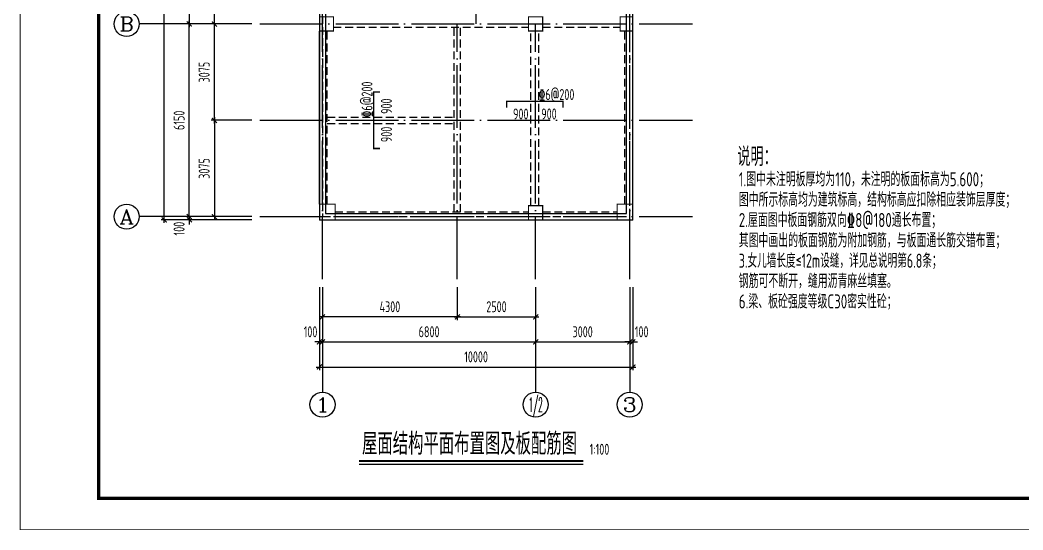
# Model space of a CAD drawing. Extents: x 287149 to 898857, y 100802 to 160212.
# Drawn here: x 775037 to 807034, y 100812 to 117087 of the extents above; entities that cross this region are included whole.
import ezdxf
from ezdxf.enums import TextEntityAlignment as Align

# ---------------------------------------------------------------- set-up
doc = ezdxf.new("R2010")
doc.units = 0
doc.header["$LTSCALE"] = 1000
for name, pattern in [('3', [3.75, 2.5, -1.25]), ('DASH', [0.35, 0.25, -0.1]), ('DOTE', [2.42, 2, -0.2, 0.02, -0.2])]:
    doc.linetypes.add(name, pattern=pattern)
doc.layers.get('0').update_dxf_attribs({"linetype": 'CONTINUOUS'})
doc.layers.get('DEFPOINTS').update_dxf_attribs({"linetype": 'CONTINUOUS'})
for name, color, linetype in [('AXIS', 8, 'DOTE'), ('AXIS_DIM', 3, 'CONTINUOUS'), ('AXIS_TEXT', 3, 'CONTINUOUS'), ('FRAME', 3, 'CONTINUOUS'), ('roof', 30, 'CONTINUOUS'), ('S_BEAM', 4, 'CONTINUOUS'), ('S_BEAMDASH', 134, '3'), ('S_CL', 2, 'CONTINUOUS'), ('TEXT', 7, 'CONTINUOUS'), ('填充', 8, 'CONTINUOUS'), ('板标注', 221, 'CONTINUOUS'), ('第三道尺寸线', 4, 'CONTINUOUS')]:
    doc.layers.add(name, color=color, linetype=linetype)
for name, color, linetype, lineweight in [('S_SlabUpBar', 1, 'CONTINUOUS', 35), ('S_SlabUpBarDim', 84, 'CONTINUOUS', 25), ('S_SlabUpBarText', 7, 'CONTINUOUS', 25)]:
    doc.layers.add(name, color=color, linetype=linetype, lineweight=lineweight)
doc.styles.add('_AXIS', font='complex.shx', dxfattribs={"bigfont": 'gbcbig.shx'})
doc.styles.add('COMPLEX', font='COMPLEX')
doc.styles.add('hztxt', font='tssdeng.shx', dxfattribs={"width": 0.7, "height": 10, "bigfont": 'hztxt.shx'})
doc.styles.add('TSSD_Dimension', font='tssdeng.shx', dxfattribs={"width": 0.7, "bigfont": 'hztxt.shx'})
doc.styles.add('TSSD_Rein', font='tssdeng.shx', dxfattribs={"width": 0.7, "bigfont": 'hztxt.shx'})
doc.dimstyles.new('TSSD_100_100', dxfattribs={"dimtxt": 350, "dimasz": 150, "dimexe": 100, "dimexo": 250, "dimgap": 150, "dimtad": 1, "dimdec": 0, "dimzin": 0, "dimdsep": 46, "dimtxsty": 'TSSD_Dimension', "dimblk": 'ARCHTICK', "dimcen": 0, "dimdle": 100, "dimclrd": 3, "dimclre": 3, "dimclrt": 7, "dimadec": 0, "dimazin": 0, "dimtfac": 1, "dimtdec": 0, "dimtix": 1, "dimtmove": 2, "dimatfit": 3, "dimfxl": 100, "dimtolj": 1, "dimtzin": 0, "dimarcsym": 0})

# ---------------------------------------------------------------- blocks, each defined once
blk = doc.blocks.new('_ARCHTICK')
at = {"color": 0}
blk.add_lwpolyline([(-0.53033, -0.53033, 0.25, 0.25, 0), (0.53033, 0.53033, 0.5, 0.5, 0)], format="xyseb", dxfattribs=at)
blk = doc.blocks.new('*D313')
at = {"layer": 'AXIS_DIM', "color": 3, "lineweight": -2}
for p, q in [((782436.971394, 116961.708046), (780337.044864, 116961.708046)), ((780437.044864, 110711.708046), (780437.044864, 117061.708046)), ((782436.971394, 110811.708046), (780337.044864, 110811.708046))]:
    blk.add_line(p, q, dxfattribs=at)
at = {"layer": 'DEFPOINTS', "color": 0}
for p in [(780437.044864, 116961.708046), (782686.971394, 116961.708046), (782686.971394, 110811.708046)]:
    blk.add_point(p, dxfattribs=at)
at = {"layer": 'AXIS_DIM', "color": 3, "lineweight": -2, "xscale": 150, "yscale": 150, "zscale": 150}
for p, rotation in [((780437.044864, 116961.708046), 90), ((780437.044864, 110811.708046), 270)]:
    blk.add_blockref('_ARCHTICK', p, dxfattribs=dict(at, rotation=rotation))
at = {"layer": 'AXIS_DIM', "color": 7, "insert": (780112.044864, 113886.708046), "char_height": 350, "attachment_point": 5, "rotation": 90, "style": 'TSSD_Dimension'}
blk.add_mtext('\\A1;6150', dxfattribs=at)
blk = doc.blocks.new('*D314')
at = {"layer": 'AXIS_DIM', "color": 3, "lineweight": -2}
for p, q in [((782436.971394, 123211.708046), (780337.044864, 123211.708046)), ((780437.044864, 123311.708046), (780437.044864, 116861.708046)), ((782436.971394, 116961.708046), (780337.044864, 116961.708046))]:
    blk.add_line(p, q, dxfattribs=at)
at = {"layer": 'DEFPOINTS', "color": 0}
for p in [(782686.971394, 123211.708046), (780437.044864, 116961.708046), (782686.971394, 116961.708046)]:
    blk.add_point(p, dxfattribs=at)
at = {"layer": 'AXIS_DIM', "color": 3, "lineweight": -2, "xscale": 150, "yscale": 150, "zscale": 150}
for p, rotation in [((780437.044864, 123211.708046), 90), ((780437.044864, 116961.708046), 270)]:
    blk.add_blockref('_ARCHTICK', p, dxfattribs=dict(at, rotation=rotation))
at = {"layer": 'AXIS_DIM', "color": 7, "insert": (780112.044864, 120086.708046), "char_height": 350, "attachment_point": 5, "rotation": 90, "style": 'TSSD_Dimension'}
blk.add_mtext('\\A1;6250', dxfattribs=at)
blk = doc.blocks.new('*D317')
at = {"layer": 'AXIS_DIM', "color": 3, "lineweight": -2}
for p, q in [((782436.971394, 135711.708046), (779537.044864, 135711.708046)), ((779637.044864, 110611.708046), (779637.044864, 135811.708046)), ((782436.971394, 110711.708046), (779537.044864, 110711.708046))]:
    blk.add_line(p, q, dxfattribs=at)
at = {"layer": 'DEFPOINTS', "color": 0}
for p in [(779637.044864, 135711.708046), (782686.971394, 135711.708046), (782686.971394, 110711.708046)]:
    blk.add_point(p, dxfattribs=at)
at = {"layer": 'AXIS_DIM', "color": 3, "lineweight": -2, "xscale": 150, "yscale": 150, "zscale": 150}
for p, rotation in [((779637.044864, 135711.708046), 90), ((779637.044864, 110711.708046), 270)]:
    blk.add_blockref('_ARCHTICK', p, dxfattribs=dict(at, rotation=rotation))
at = {"layer": 'AXIS_DIM', "color": 7, "insert": (779312.044864, 123211.708046), "char_height": 350, "attachment_point": 5, "rotation": 90, "style": 'TSSD_Dimension'}
blk.add_mtext('\\A1;25000', dxfattribs=at)
blk = doc.blocks.new('*D318')
at = {"layer": 'AXIS_DIM', "color": 3, "lineweight": -2}
for p, q in [((782436.971394, 110811.708046), (780337.044864, 110811.708046)), ((782436.971394, 110711.708046), (780337.044864, 110711.708046)), ((780437.044864, 110811.708046), (780437.044864, 110961.708046)), ((780437.044864, 110811.708046), (780437.044864, 110711.708046)), ((780437.044864, 110711.708046), (780437.044864, 110561.708046))]:
    blk.add_line(p, q, dxfattribs=at)
at = {"layer": 'DEFPOINTS', "color": 0}
for p in [(780437.044864, 110711.708046), (782686.971394, 110811.708046), (782686.971394, 110711.708046)]:
    blk.add_point(p, dxfattribs=at)
at = {"layer": 'AXIS_DIM', "color": 3, "lineweight": -2, "xscale": 150, "yscale": 150, "zscale": 150}
for p, rotation in [((780437.044864, 110811.708046), 270), ((780437.044864, 110711.708046), 90)]:
    blk.add_blockref('_ARCHTICK', p, dxfattribs=dict(at, rotation=rotation))
at = {"layer": 'AXIS_DIM', "color": 7, "insert": (780112.044864, 110429.464456), "char_height": 350, "attachment_point": 5, "rotation": 90, "style": 'TSSD_Dimension'}
blk.add_mtext('\\A1;100', dxfattribs=at)
blk = doc.blocks.new('_AXISO')
blk.add_circle((0, 0), 0.5)
at = {"layer": 'AXIS_TEXT', "style": 'COMPLEX', "width": 1.041667}
blk.add_attdef('A', text='', height=0.56, dxfattribs=at).set_placement((-0.25, -0.28), (0.25, -0.28), align=Align.FIT)
blk = doc.blocks.new('*D323')
at = {"layer": 'AXIS_DIM', "color": 3, "lineweight": -2}
for p, q in [((784686.971394, 108561.708046), (784686.971394, 106711.784623)), ((791486.971394, 108561.708046), (791486.971394, 106711.784623)), ((784586.971394, 106811.784623), (791586.971394, 106811.784623))]:
    blk.add_line(p, q, dxfattribs=at)
at = {"layer": 'DEFPOINTS', "color": 0}
for p in [(784686.971394, 108811.708046), (791486.971394, 108811.708046), (791486.971394, 106811.784623)]:
    blk.add_point(p, dxfattribs=at)
at = {"layer": 'AXIS_DIM', "color": 3, "lineweight": -2, "xscale": 150, "yscale": 150, "zscale": 150, "rotation": 180}
blk.add_blockref('_ARCHTICK', (784686.971394, 106811.784623), dxfattribs=at)
at = {"layer": 'AXIS_DIM', "color": 3, "lineweight": -2, "xscale": 150, "yscale": 150, "zscale": 150}
blk.add_blockref('_ARCHTICK', (791486.971394, 106811.784623), dxfattribs=at)
at = {"layer": 'AXIS_DIM', "color": 7, "insert": (788086.971394, 107136.784623), "char_height": 350, "attachment_point": 5, "style": 'TSSD_Dimension'}
blk.add_mtext('\\A1;6800', dxfattribs=at)
blk = doc.blocks.new('*D324')
at = {"layer": 'AXIS_DIM', "color": 3, "lineweight": -2}
for p, q in [((791486.971394, 108561.708046), (791486.971394, 106711.784623)), ((794486.971394, 108561.708046), (794486.971394, 106711.784623)), ((791386.971394, 106811.784623), (794586.971394, 106811.784623))]:
    blk.add_line(p, q, dxfattribs=at)
at = {"layer": 'DEFPOINTS', "color": 0}
for p in [(791486.971394, 108811.708046), (794486.971394, 108811.708046), (794486.971394, 106811.784623)]:
    blk.add_point(p, dxfattribs=at)
at = {"layer": 'AXIS_DIM', "color": 3, "lineweight": -2, "xscale": 150, "yscale": 150, "zscale": 150, "rotation": 180}
blk.add_blockref('_ARCHTICK', (791486.971394, 106811.784623), dxfattribs=at)
at = {"layer": 'AXIS_DIM', "color": 3, "lineweight": -2, "xscale": 150, "yscale": 150, "zscale": 150}
blk.add_blockref('_ARCHTICK', (794486.971394, 106811.784623), dxfattribs=at)
at = {"layer": 'AXIS_DIM', "color": 7, "insert": (792986.971394, 107136.784623), "char_height": 350, "attachment_point": 5, "style": 'TSSD_Dimension'}
blk.add_mtext('\\A1;3000', dxfattribs=at)
blk = doc.blocks.new('*D325')
at = {"layer": 'AXIS_DIM', "color": 3, "lineweight": -2}
for p, q in [((784586.971394, 108561.708046), (784586.971394, 105911.784623)), ((794586.971394, 108561.708046), (794586.971394, 105911.784623)), ((784486.971394, 106011.784623), (794686.971394, 106011.784623))]:
    blk.add_line(p, q, dxfattribs=at)
at = {"layer": 'DEFPOINTS', "color": 0}
for p in [(784586.971394, 108811.708046), (794586.971394, 108811.708046), (794586.971394, 106011.784623)]:
    blk.add_point(p, dxfattribs=at)
at = {"layer": 'AXIS_DIM', "color": 3, "lineweight": -2, "xscale": 150, "yscale": 150, "zscale": 150, "rotation": 180}
blk.add_blockref('_ARCHTICK', (784586.971394, 106011.784623), dxfattribs=at)
at = {"layer": 'AXIS_DIM', "color": 3, "lineweight": -2, "xscale": 150, "yscale": 150, "zscale": 150}
blk.add_blockref('_ARCHTICK', (794586.971394, 106011.784623), dxfattribs=at)
at = {"layer": 'AXIS_DIM', "color": 7, "insert": (789586.971394, 106336.784623), "char_height": 350, "attachment_point": 5, "style": 'TSSD_Dimension'}
blk.add_mtext('\\A1;10000', dxfattribs=at)
blk = doc.blocks.new('*D326')
at = {"layer": 'AXIS_DIM', "color": 3, "lineweight": -2}
for p, q in [((794486.971394, 108561.708046), (794486.971394, 106711.784623)), ((794586.971394, 108561.708046), (794586.971394, 106711.784623)), ((794486.971394, 106811.784623), (794336.971394, 106811.784623)), ((794486.971394, 106811.784623), (794586.971394, 106811.784623)), ((794586.971394, 106811.784623), (794736.971394, 106811.784623))]:
    blk.add_line(p, q, dxfattribs=at)
at = {"layer": 'DEFPOINTS', "color": 0}
for p in [(794486.971394, 108811.708046), (794586.971394, 108811.708046), (794586.971394, 106811.784623)]:
    blk.add_point(p, dxfattribs=at)
at = {"layer": 'AXIS_DIM', "color": 3, "lineweight": -2, "xscale": 150, "yscale": 150, "zscale": 150}
blk.add_blockref('_ARCHTICK', (794486.971394, 106811.784623), dxfattribs=at)
at = {"layer": 'AXIS_DIM', "color": 3, "lineweight": -2, "xscale": 150, "yscale": 150, "zscale": 150, "rotation": 180}
blk.add_blockref('_ARCHTICK', (794586.971394, 106811.784623), dxfattribs=at)
at = {"layer": 'AXIS_DIM', "color": 7, "insert": (794869.214984, 107136.784623), "char_height": 350, "attachment_point": 5, "style": 'TSSD_Dimension'}
blk.add_mtext('\\A1;100', dxfattribs=at)
blk = doc.blocks.new('*D327')
at = {"layer": 'AXIS_DIM', "color": 3, "lineweight": -2}
for p, q in [((784586.971394, 108561.708046), (784586.971394, 106711.784623)), ((784686.971394, 108561.708046), (784686.971394, 106711.784623)), ((784586.971394, 106811.784623), (784436.971394, 106811.784623)), ((784686.971394, 106811.784623), (784586.971394, 106811.784623)), ((784686.971394, 106811.784623), (784836.971394, 106811.784623))]:
    blk.add_line(p, q, dxfattribs=at)
at = {"layer": 'DEFPOINTS', "color": 0}
for p in [(784586.971394, 108811.708046), (784686.971394, 108811.708046), (784586.971394, 106811.784623)]:
    blk.add_point(p, dxfattribs=at)
at = {"layer": 'AXIS_DIM', "color": 3, "lineweight": -2, "xscale": 150, "yscale": 150, "zscale": 150}
blk.add_blockref('_ARCHTICK', (784586.971394, 106811.784623), dxfattribs=at)
at = {"layer": 'AXIS_DIM', "color": 3, "lineweight": -2, "xscale": 150, "yscale": 150, "zscale": 150, "rotation": 180}
blk.add_blockref('_ARCHTICK', (784686.971394, 106811.784623), dxfattribs=at)
at = {"layer": 'AXIS_DIM', "color": 7, "insert": (784304.727804, 107136.784623), "char_height": 350, "attachment_point": 5, "style": 'TSSD_Dimension'}
blk.add_mtext('\\A1;100', dxfattribs=at)
blk = doc.blocks.new('A$C2F0C53E4')
at = {"layer": 'FRAME', "lineweight": 18}
blk.add_line((0, 0), (0, 42000), dxfattribs=at)
at = {"layer": 'FRAME'}
for points, const_width in [([(10, 42010), (10, 10), (59410, 10), (59410, 42010)], 20), ([(2510, 41010), (2510, 1010), (58410, 1010), (58410, 41010)], 100)]:
    blk.add_lwpolyline(points, close=True, dxfattribs=dict(at, const_width=const_width))
blk = doc.blocks.new('*D328')
at = {"layer": 'DEFPOINTS', "color": 0}
for p in [(782686.971394, 113886.708046), (781237.044864, 110811.708046), (782686.971394, 110811.708046)]:
    blk.add_point(p, dxfattribs=at)
at = {"layer": '第三道尺寸线', "color": 3, "lineweight": -2}
for p, q in [((781237.044864, 113986.708046), (781237.044864, 110711.708046)), ((782436.971394, 113886.708046), (781137.044864, 113886.708046)), ((782436.971394, 110811.708046), (781137.044864, 110811.708046))]:
    blk.add_line(p, q, dxfattribs=at)
at = {"layer": '第三道尺寸线', "color": 3, "lineweight": -2, "xscale": 150, "yscale": 150, "zscale": 150}
for p, rotation in [((781237.044864, 113886.708046), 90), ((781237.044864, 110811.708046), 270)]:
    blk.add_blockref('_ARCHTICK', p, dxfattribs=dict(at, rotation=rotation))
at = {"layer": '第三道尺寸线', "color": 7, "insert": (780912.044864, 112349.208046), "char_height": 350, "attachment_point": 5, "rotation": 90, "style": 'TSSD_Dimension'}
blk.add_mtext('\\A1;3075', dxfattribs=at)
blk = doc.blocks.new('*D329')
at = {"layer": 'DEFPOINTS', "color": 0}
for p in [(781237.044864, 116961.708046), (782686.971394, 116961.708046), (782686.971394, 113886.708046)]:
    blk.add_point(p, dxfattribs=at)
at = {"layer": '第三道尺寸线', "color": 3, "lineweight": -2}
for p, q in [((782436.971394, 116961.708046), (781137.044864, 116961.708046)), ((781237.044864, 113786.708046), (781237.044864, 117061.708046)), ((782436.971394, 113886.708046), (781137.044864, 113886.708046))]:
    blk.add_line(p, q, dxfattribs=at)
at = {"layer": '第三道尺寸线', "color": 3, "lineweight": -2, "xscale": 150, "yscale": 150, "zscale": 150}
for p, rotation in [((781237.044864, 116961.708046), 90), ((781237.044864, 113886.708046), 270)]:
    blk.add_blockref('_ARCHTICK', p, dxfattribs=dict(at, rotation=rotation))
at = {"layer": '第三道尺寸线', "color": 7, "insert": (780912.044864, 115424.208046), "char_height": 350, "attachment_point": 5, "rotation": 90, "style": 'TSSD_Dimension'}
blk.add_mtext('\\A1;3075', dxfattribs=at)
blk = doc.blocks.new('*D330')
at = {"layer": 'DEFPOINTS', "color": 0}
for p in [(788986.971394, 108811.708046), (791486.971394, 108811.708046), (791486.971394, 107611.784623)]:
    blk.add_point(p, dxfattribs=at)
at = {"layer": '第三道尺寸线', "color": 3, "lineweight": -2}
for p, q in [((788986.971394, 108561.708046), (788986.971394, 107511.784623)), ((791486.971394, 108561.708046), (791486.971394, 107511.784623)), ((788886.971394, 107611.784623), (791586.971394, 107611.784623))]:
    blk.add_line(p, q, dxfattribs=at)
at = {"layer": '第三道尺寸线', "color": 3, "lineweight": -2, "xscale": 150, "yscale": 150, "zscale": 150, "rotation": 180}
blk.add_blockref('_ARCHTICK', (788986.971394, 107611.784623), dxfattribs=at)
at = {"layer": '第三道尺寸线', "color": 3, "lineweight": -2, "xscale": 150, "yscale": 150, "zscale": 150}
blk.add_blockref('_ARCHTICK', (791486.971394, 107611.784623), dxfattribs=at)
at = {"layer": '第三道尺寸线', "color": 7, "insert": (790236.971394, 107936.784623), "char_height": 350, "attachment_point": 5, "style": 'TSSD_Dimension'}
blk.add_mtext('\\A1;2500', dxfattribs=at)
blk = doc.blocks.new('*D331')
at = {"layer": 'DEFPOINTS', "color": 0}
for p in [(784686.971394, 108811.708046), (788986.971394, 108811.708046), (784686.971394, 107611.784623)]:
    blk.add_point(p, dxfattribs=at)
at = {"layer": '第三道尺寸线', "color": 3, "lineweight": -2}
for p, q in [((784686.971394, 108561.708046), (784686.971394, 107511.784623)), ((788986.971394, 108561.708046), (788986.971394, 107511.784623)), ((789086.971394, 107611.784623), (784586.971394, 107611.784623))]:
    blk.add_line(p, q, dxfattribs=at)
at = {"layer": '第三道尺寸线', "color": 3, "lineweight": -2, "xscale": 150, "yscale": 150, "zscale": 150, "rotation": 180}
blk.add_blockref('_ARCHTICK', (784686.971394, 107611.784623), dxfattribs=at)
at = {"layer": '第三道尺寸线', "color": 3, "lineweight": -2, "xscale": 150, "yscale": 150, "zscale": 150}
blk.add_blockref('_ARCHTICK', (788986.971394, 107611.784623), dxfattribs=at)
at = {"layer": '第三道尺寸线', "color": 7, "insert": (786836.971394, 107936.784623), "char_height": 350, "attachment_point": 5, "style": 'TSSD_Dimension'}
blk.add_mtext('\\A1;4300', dxfattribs=at)
blk = doc.blocks.new('*D333')
at = {"layer": 'DEFPOINTS', "color": 0}
for p in [(781237.044864, 120086.708046), (782637.044864, 120086.708046), (782637.044864, 116961.708046)]:
    blk.add_point(p, dxfattribs=at)
at = {"layer": '第三道尺寸线', "color": 3, "lineweight": -2}
for p, q in [((782387.044864, 120086.708046), (781137.044864, 120086.708046)), ((781237.044864, 116861.708046), (781237.044864, 120186.708046)), ((782387.044864, 116961.708046), (781137.044864, 116961.708046))]:
    blk.add_line(p, q, dxfattribs=at)
at = {"layer": '第三道尺寸线', "color": 3, "lineweight": -2, "xscale": 150, "yscale": 150, "zscale": 150}
for p, rotation in [((781237.044864, 120086.708046), 90), ((781237.044864, 116961.708046), 270)]:
    blk.add_blockref('_ARCHTICK', p, dxfattribs=dict(at, rotation=rotation))
at = {"layer": '第三道尺寸线', "color": 7, "insert": (780912.044864, 118524.208046), "char_height": 350, "attachment_point": 5, "rotation": 90, "style": 'TSSD_Dimension'}
blk.add_mtext('\\A1;3125', dxfattribs=at)

msp = doc.modelspace()

# ---------------------------------------------------------------- linework, layer by layer
at = {"layer": 'AXIS'}
for p, q in [((784686.971, 108811.708), (784686.971, 137111.708)), ((789586.971, 116961.708), (789586.971, 137111.708)), ((794486.971, 108811.708), (794486.971, 137111.708)), ((782686.971, 116961.708), (796486.971, 116961.708)), ((788986.971, 108811.708), (788986.971, 116961.708)), ((791486.971, 108811.708), (791486.971, 116961.708)), ((782686.971, 113886.708), (796486.971, 113886.708)), ((782686.971, 110811.708), (796486.971, 110811.708))]:
    msp.add_line(p, q, dxfattribs=at)
at = {"layer": 'AXIS_TEXT'}
for p, q in [((781936.971, 116961.708), (778837.045, 116961.708)), ((782436.971, 110811.708), (778837.045, 110811.708)), ((784686.971, 108561.708), (784686.971, 105211.785)), ((791486.971, 108561.708), (791486.971, 105211.785)), ((794486.971, 108561.708), (794486.971, 105211.785))]:
    msp.add_line(p, q, dxfattribs=at)
at = {"layer": 'roof'}
for points in [[(784586.971, 110711.708), (794586.971, 110711.708), (794586.971, 135711.708), (782886.971, 135711.708), (782886.971, 123061.708), (784586.971, 123061.708)], [(784786.971, 110911.708), (794386.971, 110911.708), (794386.971, 135511.708), (783086.971, 135511.708), (783086.971, 123261.708), (784786.971, 123261.708)]]:
    msp.add_lwpolyline(points, close=True, dxfattribs=at)
at = {"layer": 'roof', "linetype": 'DASH'}
msp.add_lwpolyline([(784686.971, 110811.708), (794486.971, 110811.708), (794486.971, 135611.708), (782986.971, 135611.708), (782986.971, 123161.708), (784686.971, 123161.708)], close=True, dxfattribs=at)
at = {"layer": 'S_BEAM', "ltscale": 0.01}
for p, q in [((784586.971, 111211.708), (784586.971, 116736.708)), ((794586.971, 111211.708), (794586.971, 116736.708)), ((785086.971, 110711.708), (791261.971, 110711.708)), ((791711.971, 110711.708), (794086.971, 110711.708))]:
    msp.add_line(p, q, dxfattribs=at)
at = {"layer": 'S_BEAMDASH', "ltscale": 0.1}
for p, q in [((785036.971, 116861.708), (791261.971, 116861.708)), ((788886.971, 110961.708), (788886.971, 116861.708)), ((789086.971, 110961.708), (789086.971, 116861.708)), ((791711.971, 116861.708), (794186.971, 116861.708)), ((784836.971, 111211.708), (784836.971, 116736.708)), ((791336.971, 111161.708), (791336.971, 116736.708)), ((791586.971, 111161.708), (791586.971, 116736.708)), ((794336.971, 111211.708), (794336.971, 116736.708)), ((784836.971, 113986.708), (788886.971, 113986.708)), ((784836.971, 113786.708), (788886.971, 113786.708)), ((785086.971, 110961.708), (791261.971, 110961.708)), ((791711.971, 110961.708), (794086.971, 110961.708))]:
    msp.add_line(p, q, dxfattribs=at)
at = {"layer": 'S_CL', "ltscale": 0.01, "const_width": 35}
for points in [[(785036.971, 116736.708), (785036.971, 117186.708), (784586.971, 117186.708), (784586.971, 116736.708)], [(791711.971, 116736.708), (791711.971, 117186.708), (791261.971, 117186.708), (791261.971, 116736.708)], [(794586.971, 116736.708), (794586.971, 117186.708), (794186.971, 117186.708), (794186.971, 116736.708)], [(785086.971, 110711.708), (785086.971, 111211.708), (784586.971, 111211.708), (784586.971, 110711.708)], [(791711.971, 110711.708), (791711.971, 111161.708), (791261.971, 111161.708), (791261.971, 110711.708)], [(794586.971, 110711.708), (794586.971, 111211.708), (794086.971, 111211.708), (794086.971, 110711.708)]]:
    msp.add_lwpolyline(points, close=True, dxfattribs=at)
at = {"layer": 'S_SlabUpBar', "ltscale": 0.01, "const_width": 45}
for points in [[(786521.971, 112986.708), (786321.971, 112986.708), (786321.971, 114786.708), (786521.971, 114786.708)], [(790561.971, 114294.209), (790561.971, 114494.209), (792361.971, 114494.207), (792361.971, 114294.207)]]:
    msp.add_lwpolyline(points, dxfattribs=at)
at = {"layer": 'TEXT'}
msp.add_line((785854.092, 102911.785), (793007.445, 102911.785), dxfattribs=at)
at = {"layer": 'TEXT', "const_width": 70}
msp.add_lwpolyline([(793007.445, 103011.785), (785854.092, 103011.785)], dxfattribs=at)

# ---------------------------------------------------------------- block references
at = {"layer": 'AXIS_TEXT'}
ref = msp.add_blockref('_AXISO', (778437.045, 116961.708), dxfattribs=dict(at, xscale=800, yscale=800, zscale=800))
ref.add_attrib('A', 'B', dxfattribs={"height": 452.548, "style": '_AXIS', "width": 1.235294}).set_placement((778210.771, 116735.434), (778663.319, 116735.434), align=Align.FIT)
ref = msp.add_blockref('_AXISO', (778437.045, 110811.708), dxfattribs=dict(at, xscale=800, yscale=800, zscale=800))
ref.add_attrib('A', 'A', dxfattribs={"height": 452.548, "style": '_AXIS', "width": 1.166667}).set_placement((778210.771, 110585.434), (778663.319, 110585.434), align=Align.FIT)
ref = msp.add_blockref('_AXISO', (784686.971, 104811.785), dxfattribs=dict(at, xscale=800, yscale=800, zscale=800))
ref.add_attrib('A', '1', dxfattribs={"height": 452.548, "style": '_AXIS', "width": 2.333333}).set_placement((784460.697, 104585.51), (784913.246, 104585.51), align=Align.FIT)
ref = msp.add_blockref('_AXISO', (791486.971, 104811.785), dxfattribs=dict(at, xscale=800, yscale=800, zscale=800))
ref.add_attrib('A', '1/2', dxfattribs={"height": 452.5483, "style": '_AXIS', "width": 0.411765}).set_placement((791260.697, 104585.51), (791713.246, 104585.51), align=Align.FIT)
ref = msp.add_blockref('_AXISO', (794486.971, 104811.785), dxfattribs=dict(at, xscale=800, yscale=800, zscale=800))
ref.add_attrib('A', '3', dxfattribs={"height": 452.548, "style": '_AXIS', "width": 1.5}).set_placement((794260.697, 104585.51), (794713.246, 104585.51), align=Align.FIT)
at = {"layer": '填充'}
msp.add_blockref('A$C2F0C53E4', (775036.971, 100811.708), dxfattribs=at)

# ---------------------------------------------------------------- texts
at = {"layer": 'S_SlabUpBarDim', "style": 'hztxt', "width": 0.7}
for p in [(786901.921, 114336.708), (786901.921, 113436.708)]:
    msp.add_text('900', height=350, rotation=89.999998, dxfattribs=at).set_placement(p, align=Align.CENTER)
for p in [(791011.971, 113914.259), (791911.971, 113914.259)]:
    msp.add_text('900', height=350, dxfattribs=at).set_placement(p, align=Align.CENTER)
at = {"layer": 'S_SlabUpBarText', "style": 'hztxt', "width": 0.7}
for rotation, p in [(89.999992, (786281.921, 113986.708)), (359.999994, (791586.971, 114534.258))]:
    msp.add_text('%%1326@200', height=350, rotation=rotation, dxfattribs=at).set_placement(p)
at = {"layer": 'TEXT', "linetype": 'ByBlock', "style": 'TSSD_Rein', "width": 0.7}
msp.add_text('屋面结构平面布置图及板配筋图', height=700, dxfattribs=at).set_placement((792807.445, 103211.785), align=Align.RIGHT)
msp.add_text('1:100', height=350, dxfattribs=at).set_placement((793207.445, 103211.785))
at = {"layer": '板标注', "style": 'TSSD_Rein'}
for s, height, width, p in [('说明：', 600, 0.7, (797920.71, 112425.623)), ('1.图中未注明板厚均为110，未注明的板面标高为5.600；', 450, 0.7, (797968.52, 111779.817)), ('图中所示标高均为建筑标高，结构标高应扣除相应装饰层厚度；', 450, 0.7, (797968.52, 111129.817)), ('2.屋面图中板面钢筋双向%%1328@180通长布置；', 450, 0.7, (797968.52, 110479.817)), ('其图中画出的板面钢筋为附加钢筋，与板面通长筋交错布置；', 450, 0.7, (797968.52, 109829.817)), ('3.女儿墙长度\x9212m设缝，详见总说明第6.8条；', 450, 0.65, (797968.52, 109179.817)), ('钢筋可不断开，缝用沥青麻丝填塞。', 450, 0.7, (797968.52, 108529.817)), ('6.梁、板砼强度等级C30密实性砼；', 450, 0.7, (797968.52, 107879.817))]:
    msp.add_text(s, height=height, dxfattribs=dict(at, width=width)).set_placement(p)

# ---------------------------------------------------------------- dimensions: what is measured, and where the dimension line sits
at = {"layer": 'AXIS_DIM'}
for p1, p2, distance, picture, middle in [((782686.971, 110711.708), (782686.971, 135711.708), 3049.927, '*D317', (779312.045, 123211.708)), ((782686.971, 123211.708), (782686.971, 116961.708), -2249.927, '*D314', (780112.045, 120086.708)), ((782686.971, 110811.708), (782686.971, 116961.708), 2249.927, '*D313', (780112.045, 113886.708)), ((784586.971, 108811.708), (794586.971, 108811.708), -2799.923, '*D325', (789586.971, 106336.785)), ((784686.971, 108811.708), (791486.971, 108811.708), -1999.923, '*D323', (788086.971, 107136.785)), ((791486.971, 108811.708), (794486.971, 108811.708), -1999.923, '*D324', (792986.971, 107136.785))]:
    dim = msp.add_aligned_dim(p1=p1, p2=p2, distance=distance, dimstyle='TSSD_100_100', dxfattribs=at)
    dim.commit()
    dim.dimension.update_dxf_attribs({"geometry": picture, "text_midpoint": middle})
for base, p1, p2, angle, picture, middle in [((780437.045, 110711.708), (782686.971, 110811.708), (782686.971, 110711.708), 90, '*D318', (780112.045, 110429.464)), ((784586.971, 106811.785), (784686.971, 108811.708), (784586.971, 108811.708), 180, '*D327', (784304.728, 107136.785))]:
    dim = msp.add_linear_dim(base=base, p1=p1, p2=p2, angle=angle, dimstyle='TSSD_100_100', dxfattribs=at)
    dim.commit()
    dim.dimension.update_dxf_attribs({"geometry": picture, "text_midpoint": middle, "dimtype": 160})
dim = msp.add_linear_dim(base=(794586.971, 106811.785), p1=(794486.971, 108811.708), p2=(794586.971, 108811.708), dimstyle='TSSD_100_100', dxfattribs=at)
dim.commit()
dim.dimension.update_dxf_attribs({"geometry": '*D326', "text_midpoint": (794869.215, 107136.785), "dimtype": 160})
at = {"layer": '第三道尺寸线'}
dim = msp.add_aligned_dim(p1=(782637.045, 116961.708), p2=(782637.045, 120086.708), distance=1400, dimstyle='TSSD_100_100', dxfattribs=at)
dim.commit()
dim.dimension.update_dxf_attribs({"geometry": '*D333', "text_midpoint": (780912.045, 118524.208)})
for base, p1, p2, angle, picture, middle in [((781237.045, 116961.708), (782686.971, 113886.708), (782686.971, 116961.708), 90, '*D329', (780912.045, 115424.208)), ((781237.045, 110811.708), (782686.971, 113886.708), (782686.971, 110811.708), 90, '*D328', (780912.045, 112349.208)), ((784686.971, 107611.785), (788986.971, 108811.708), (784686.971, 108811.708), 180, '*D331', (786836.971, 107936.785)), ((791486.971, 107611.785), (788986.971, 108811.708), (791486.971, 108811.708), 180, '*D330', (790236.971, 107936.785))]:
    dim = msp.add_linear_dim(base=base, p1=p1, p2=p2, angle=angle, dimstyle='TSSD_100_100', dxfattribs=at)
    dim.commit()
    dim.dimension.update_dxf_attribs({"geometry": picture, "text_midpoint": middle})

doc.saveas('drawing.dxf')
